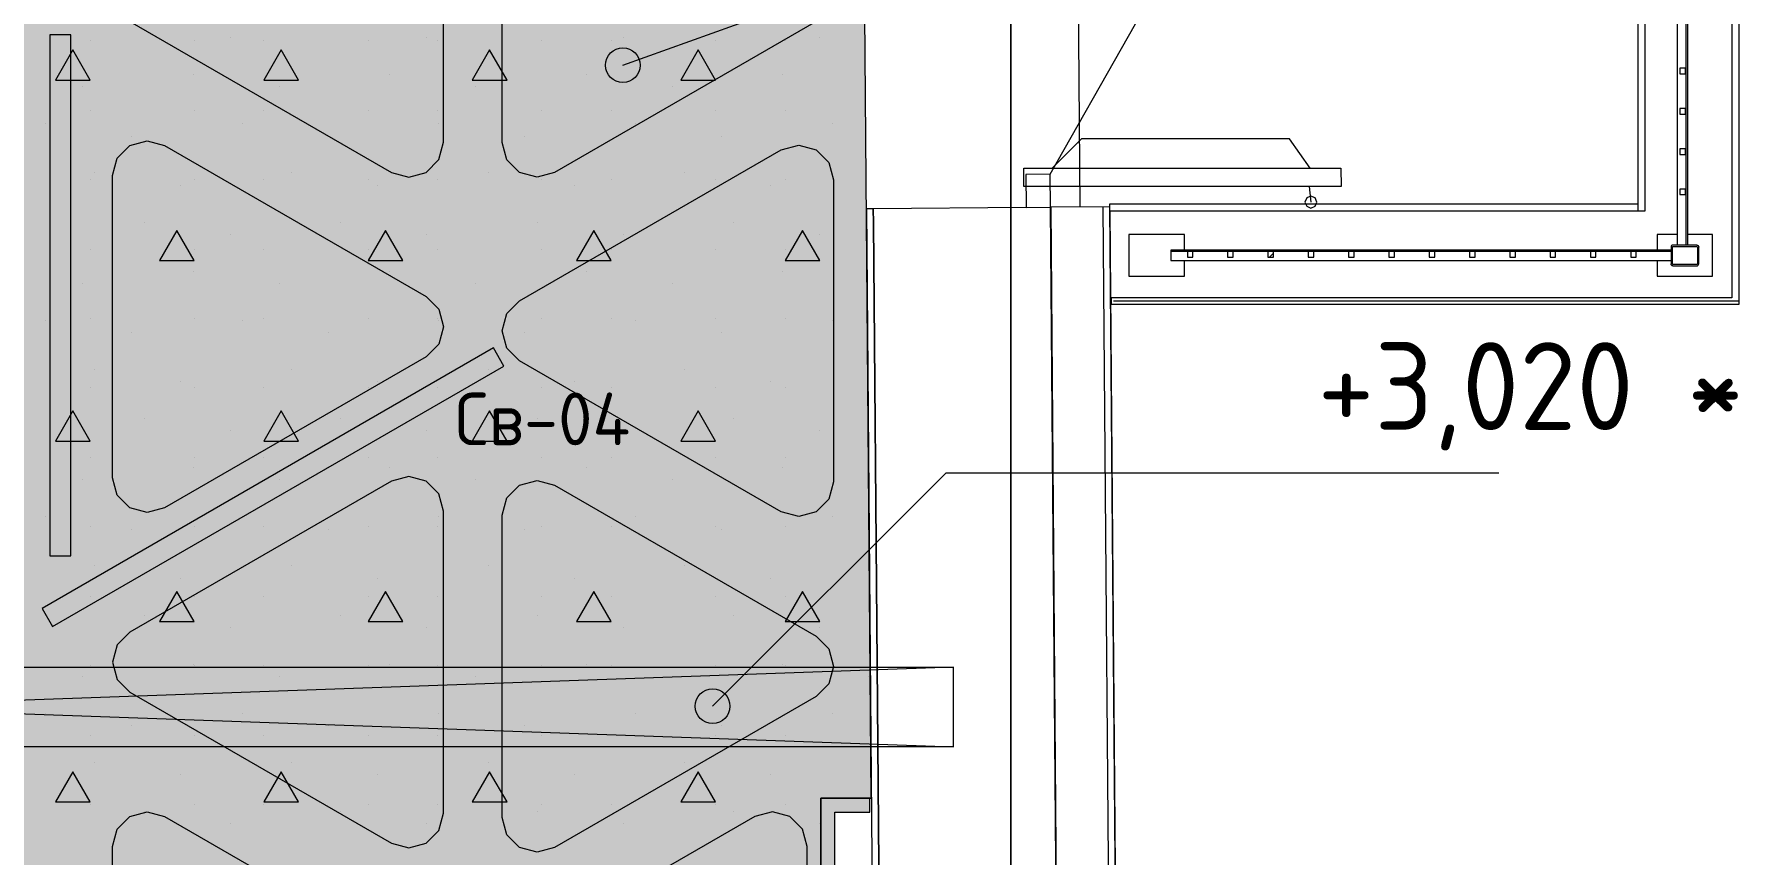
# Model space of a CAD drawing. Header units: millimetres. Extents: x -13069 to 207500, y -71366 to 56785.
# Drawn here: x 171515 to 176422, y 26229 to 28592 of the extents above; entities that cross this region are included whole.
import ezdxf

# ---------------------------------------------------------------- set-up
doc = ezdxf.new("R2010")
doc.units = ezdxf.units.MM
for name, color, linetype in [('PDF _Подложка без мебели', 7, 'Continuous'), ('PDF _потолки - панели', 7, 'Continuous'), ('PDF _Текст', 7, 'Continuous')]:
    doc.layers.add(name, color=color, linetype=linetype)
doc.layers.add('PDF _Потолки', color=7, linetype='Continuous', lineweight=5, true_color=0x535353)
doc.layers.add('PDF _Ригели', color=7, linetype='Continuous', true_color=0x959595)
doc.layers.add('PDF _светильники', color=7, linetype='Continuous', true_color=0xffffff)
doc.styles.add('PDF GOST Common', font='GOST_Common.ttf')

msp = doc.modelspace()

# ---------------------------------------------------------------- hatches: boundary and pattern name
at = {"layer": 'PDF _Потолки', "true_color": 0xffffff, "transparency": 33554559}
msp.add_hatch(color=7, dxfattribs=at).paths.add_polyline_path([(164998.924, 22658.343), (164998.924, 26422.341), (165168.919, 26422.341), (165168.919, 27608.343), (167412.919, 27608.343), (167427.922, 25005.844), (167427.922, 23805.844), (167427.922, 22132.342), (167397.123, 22132.342), (167397.123, 21526.544), (167675.12, 21526.544), (167675.12, 21159.741), (168160.02, 21159.741), (168157.225, 22062.441), (170317.021, 22062.441), (170317.021, 22667.443), (170565.422, 22667.443), (168531.523, 22676.443), (168531.523, 23506.442), (167977.922, 23506.442), (167977.922, 33404.643), (173867.619, 33404.643), (173925.022, 26392.343), (173779.82, 26392.343), (173779.82, 25405.941), (173933.024, 25405.941), (173955.32, 22652.441), (171517.021, 22663.241), (171517.021, 22007.443), (173980.522, 22007.443), (173998.82, 19747.442), (173800.822, 19747.442), (173800.822, 18418.542), (174009.52, 18418.542), (168168.321, 18418.243), (168163.621, 19961.541), (168163.621, 19961.041), (167690.123, 19961.041), (167690.123, 19115.341), (167375.12, 19115.341), (167375.12, 18483.041), (165792.021, 18483.041), (165792.021, 18784.542), (165130.223, 18784.542), (165130.223, 22112.341), (165639.524, 22112.341), (165639.524, 22658.343)])
at = {"layer": 'PDF _потолки - панели', "true_color": 0xffffff, "transparency": 33554559}
for points in [[(172694.023, 29150.341), (172694.023, 28280.743), (172680.619, 28230.743), (172644.023, 28194.143), (172594.023, 28180.743), (172544.023, 28194.143), (171790.824, 28628.942), (171754.222, 28665.542), (171740.824, 28715.542), (171754.222, 28765.542), (171790.824, 28802.142), (172544.023, 29236.941), (172594.023, 29250.341), (172644.023, 29236.941), (172680.619, 29200.341)], [(173816.02, 27302.941), (173802.623, 27252.941), (173766.02, 27216.342), (173716.02, 27202.941), (173666.02, 27216.342), (172912.919, 27651.141), (172876.322, 27687.744), (172862.919, 27737.744), (172876.322, 27787.744), (172912.919, 27824.343), (173666.02, 28259.143), (173716.02, 28272.543), (173766.02, 28259.143), (173802.623, 28222.543), (173816.02, 28172.543)]]:
    msp.add_hatch(color=7, dxfattribs=at).paths.add_polyline_path(points)
at = {"layer": 'PDF _потолки - панели', "true_color": 0xbfffbf, "transparency": 33554559}
msp.add_hatch(color=254, dxfattribs=at).paths.add_polyline_path([(172862.919, 29150.143), (172876.322, 29200.143), (172912.919, 29236.743), (172962.919, 29250.143), (173012.919, 29236.743), (173766.02, 28801.843), (173802.623, 28765.243), (173816.02, 28715.243), (173802.623, 28665.243), (173766.02, 28628.643), (173012.919, 28193.841), (172962.919, 28180.441), (172912.919, 28193.841), (172876.322, 28230.441), (172862.919, 28280.441)])
at = {"layer": 'PDF _потолки - панели', "true_color": 0x7b6544, "transparency": 33554559}
for points in [[(171740.824, 28184.643), (171754.222, 28234.643), (171790.824, 28271.243), (171840.824, 28284.643), (171890.824, 28271.243), (172644.023, 27836.444), (172680.619, 27799.841), (172694.023, 27749.841), (172680.619, 27699.841), (172644.023, 27663.241), (171890.824, 27228.341), (171840.824, 27214.941), (171790.824, 27228.341), (171754.222, 27264.941), (171740.824, 27314.941)], [(172862.919, 27206.842), (172876.322, 27256.842), (172912.919, 27293.441), (172962.919, 27306.842), (173012.919, 27293.441), (173766.02, 26858.541), (173802.623, 26821.942), (173816.02, 26771.942), (173802.623, 26721.942), (173766.02, 26685.342), (173012.919, 26250.543), (172962.919, 26237.142), (172912.919, 26250.543), (172876.322, 26287.142), (172862.919, 26337.142)]]:
    msp.add_hatch(color=37, dxfattribs=at).paths.add_polyline_path(points)
at = {"layer": 'PDF _потолки - панели', "transparency": 33554559}
for points in [[(171740.824, 28184.643), (171754.222, 28234.643), (171790.824, 28271.243), (171840.824, 28284.643), (171890.824, 28271.243), (172644.023, 27836.444), (172680.619, 27799.841), (172694.023, 27749.841), (172680.619, 27699.841), (172644.023, 27663.241), (171890.824, 27228.341), (171840.824, 27214.941), (171790.824, 27228.341), (171754.222, 27264.941), (171740.824, 27314.941)], [(172862.919, 27206.842), (172876.322, 27256.842), (172912.919, 27293.441), (172962.919, 27306.842), (173012.919, 27293.441), (173766.02, 26858.541), (173802.623, 26821.942), (173816.02, 26771.942), (173802.623, 26721.942), (173766.02, 26685.342), (173012.919, 26250.543), (172962.919, 26237.142), (172912.919, 26250.543), (172876.322, 26287.142), (172862.919, 26337.142)]]:
    msp.add_hatch(color=256, dxfattribs=at).paths.add_polyline_path(points)
at = {"layer": 'PDF _потолки - панели', "true_color": 0x7fbbd8, "transparency": 33554559}
for points in [[(172694.023, 27218.841), (172694.023, 26349.243), (172680.619, 26299.243), (172644.023, 26262.643), (172594.023, 26249.243), (172544.023, 26262.643), (171790.824, 26697.442), (171754.222, 26734.042), (171740.824, 26784.042), (171754.222, 26834.042), (171790.824, 26870.642), (172544.023, 27305.441), (172594.023, 27318.841), (172644.023, 27305.441), (172680.619, 27268.841)], [(173740.123, 26253.143), (173740.123, 25383.541), (173726.823, 25333.541), (173690.123, 25296.942), (173640.123, 25283.541), (173590.123, 25296.942), (172837.022, 25731.741), (172800.419, 25768.344), (172787.022, 25818.344), (172800.419, 25868.344), (172837.022, 25904.943), (173590.123, 26339.743), (173640.123, 26353.143), (173690.123, 26339.743), (173726.823, 26303.143)]]:
    msp.add_hatch(color=143, dxfattribs=at).paths.add_polyline_path(points)
at = {"layer": 'PDF _потолки - панели', "true_color": 0xc0ffff, "transparency": 33554559}
msp.add_hatch(color=254, dxfattribs=at).paths.add_polyline_path([(171740.922, 26253.341), (171754.319, 26303.341), (171790.922, 26339.941), (171840.922, 26353.341), (171890.922, 26339.941), (172644.023, 25905.142), (172680.619, 25868.542), (172694.023, 25818.542), (172680.619, 25768.542), (172644.023, 25731.942), (171890.922, 25297.042), (171840.922, 25283.642), (171790.922, 25297.042), (171754.319, 25333.642), (171740.922, 25383.642)])
at = {"layer": 'PDF _Ригели', "transparency": 33554559}
for points in [[(173260.02, 28502.642), (173245.42, 28467.343), (173210.02, 28452.642), (173174.723, 28467.343), (173160.02, 28502.642), (173174.723, 28538.043), (173210.02, 28552.642), (173245.42, 28538.043)], [(173518.321, 26657.241), (173503.721, 26621.942), (173468.321, 26607.241), (173433.024, 26621.942), (173418.321, 26657.241), (173433.024, 26692.642), (173468.321, 26707.241), (173503.721, 26692.642)]]:
    msp.add_hatch(color=256, dxfattribs=at).paths.add_polyline_path(points)

# ---------------------------------------------------------------- linework, layer by layer
at = {"layer": 'PDF _Подложка без мебели', "lineweight": 18}
for points in [[(174326.622, -7031.659, -0.41419022), (174726.622, -7431.659, -0.4141845), (174326.622, -7831.659, -0.4141845), (173926.622, -7431.659, -0.41419022), (174326.622, -7031.659), (174326.622, 46201.342), (174326.622, -6109.058)], [(176301.023, 27984.942), (176232.322, 27984.942, 0.40792358), (176226.622, 27979.241), (176226.622, 27930.541)], [(176232.322, 27924.941), (176301.023, 27924.941, 0.41536717), (176306.62, 27930.541), (176306.62, 27979.241)], [(176302.623, 27979.241), (176302.623, 27930.541, -0.42152641), (176301.023, 27928.942), (176232.322, 27928.942)]]:
    msp.add_lwpolyline(points, format="xyb", dxfattribs=at)
for points in [[(176177.122, 32303.343), (176402.024, 32303.343), (176402.024, 32265.942), (176402.024, 27833.343), (174616.319, 27833.343), (174614.219, 27833.343)], [(176176.921, 32323.342), (176422.02, 32323.342), (176422.02, 27813.342), (174616.319, 27813.342), (174616.319, 27833.343)], [(176422.02, 32323.342), (176422.02, 27823.342), (174622.02, 27823.342)], [(176132.023, 28083.343), (176132.023, 30067.843)], [(174526.322, 28094.241), (174512.522, 29794.241)], [(176244.224, 29564.941), (176244.224, 27984.942)], [(176270.024, 27984.942), (176270.024, 29564.941)], [(176274.223, 29564.941), (176274.223, 27984.942)], [(174612.223, 28083.343), (176152.024, 28083.343), (176152.024, 29301.043)], [(174439.823, 28188.543), (174890.922, 28984.643)], [(175187.724, 28206.143), (175128.221, 28291.143), (174530.32, 28291.143), (174445.323, 28206.143)], [(174476.121, 23700.643), (174462.522, 25385.641), (174440.623, 28093.542), (174439.823, 28188.543), (174369.822, 28188.043), (174370.622, 28093.041), (174440.623, 28093.542)], [(175184.922, 28153.143), (175190.123, 28108.441)], [(174370.622, 28093.041), (173930.619, 28089.443), (173911.32, 28089.242), (173946.324, 23767.541), (173947.123, 23666.442)], [(173930.619, 28089.443), (173930.925, 28048.742), (173931.62, 28048.742), (173930.619, 28089.443)], [(174591.319, 28094.741), (174613.224, 25386.843)], [(174611.924, 28084.243), (174611.924, 28103.341), (176132.023, 28103.341)], [(174826.023, 27969.943), (174826.023, 28014.941), (174666.624, 28014.941), (174666.624, 27894.943), (174826.023, 27894.943), (174826.023, 27940.243)], [(176226.622, 27970.043), (174786.619, 27970.043), (174786.619, 27965.942), (174786.619, 27945.043), (174786.619, 27940.042), (176226.622, 27940.042)], [(176186.619, 27940.243), (176186.619, 27894.943), (176346.025, 27894.943), (176346.025, 28014.941), (176274.021, 28014.941)], [(176244.322, 28014.941), (176186.619, 28014.941), (176186.619, 27969.943)], [(176230.619, 27930.541), (176230.619, 27979.241)], [(176232.322, 27980.941), (176301.023, 27980.941)], [(174834.623, 27965.942), (174786.619, 27965.942)], [(174950.621, 27965.942), (174850.621, 27965.942)], [(175066.624, 27965.942), (174966.624, 27965.942)], [(175071.421, 27949.941), (175082.621, 27961.242)], [(175182.621, 27965.942), (175082.621, 27965.942)], [(175298.625, 27965.942), (175198.625, 27965.942)], [(175298.625, 27965.142), (175299.522, 27965.942)], [(175414.622, 27965.942), (175314.622, 27965.942)], [(175530.619, 27965.942), (175430.619, 27965.942)], [(175646.623, 27965.942), (175546.623, 27965.942)], [(175762.62, 27965.942), (175662.62, 27965.942)], [(175878.624, 27965.942), (175778.624, 27965.942)], [(175994.621, 27965.942), (175894.621, 27965.942)], [(176110.624, 27965.942), (176010.624, 27965.942)], [(176226.622, 27965.942), (176126.622, 27965.942)]]:
    msp.add_lwpolyline(points, dxfattribs=at)
for points in [[(176268.022, 28478.042), (176268.022, 28494.042), (176252.024, 28494.042), (176252.024, 28478.042)], [(176268.022, 28362.042), (176268.022, 28378.042), (176252.024, 28378.042), (176252.024, 28362.042)], [(176268.022, 28246.041), (176268.022, 28262.042), (176252.024, 28262.042), (176252.024, 28246.041)], [(175276.622, 28206.143), (175277.421, 28153.143), (174364.323, 28153.143), (174363.523, 28206.143)], [(175207.121, 28108.441), (175202.122, 28120.443), (175190.123, 28125.442), (175178.019, 28120.443), (175173.124, 28108.441), (175178.019, 28096.441), (175190.123, 28091.442), (175202.122, 28096.441)], [(176268.022, 28130.041), (176268.022, 28146.041), (176252.024, 28146.041), (176252.024, 28130.041)], [(174441.319, 28093.542), (174463.224, 25385.641), (174633.219, 25387.042), (174611.32, 28094.943)], [(174634.123, 25362.142), (174612.223, 28084.243), (174611.222, 28084.243), (174633.122, 25362.142)], [(173931.62, 28048.742), (173952.22, 25507.641)], [(174834.623, 27949.941), (174850.621, 27949.941), (174850.621, 27965.942), (174834.623, 27965.942)], [(174950.621, 27949.941), (174966.624, 27949.941), (174966.624, 27965.942), (174950.621, 27965.942)], [(175066.624, 27949.941), (175082.621, 27949.941), (175082.621, 27965.942), (175066.624, 27965.942)], [(175182.621, 27949.941), (175198.625, 27949.941), (175198.625, 27965.942), (175182.621, 27965.942)], [(175298.625, 27949.941), (175314.622, 27949.941), (175314.622, 27965.942), (175298.625, 27965.942)], [(175414.622, 27949.941), (175430.619, 27949.941), (175430.619, 27965.942), (175414.622, 27965.942)], [(175530.619, 27949.941), (175546.623, 27949.941), (175546.623, 27965.942), (175530.619, 27965.942)], [(175646.623, 27949.941), (175662.62, 27949.941), (175662.62, 27965.942), (175646.623, 27965.942)], [(175762.62, 27949.941), (175778.624, 27949.941), (175778.624, 27965.942), (175762.62, 27965.942)], [(175878.624, 27949.941), (175894.621, 27949.941), (175894.621, 27965.942), (175878.624, 27965.942)], [(175994.621, 27949.941), (176010.624, 27949.941), (176010.624, 27965.942), (175994.621, 27965.942)], [(176110.624, 27949.941), (176126.622, 27949.941), (176126.622, 27965.942), (176110.624, 27965.942)], [(173779.82, 25405.941), (173924.723, 25405.941), (173924.723, 25445.941), (173819.822, 25445.941), (173819.822, 26352.343), (173920.524, 26352.343), (173920.524, 26392.343), (173779.82, 26392.343)]]:
    msp.add_lwpolyline(points, close=True, dxfattribs=at)
for points in [[(176230.619, 27979.241), (176230.619, 27980.142), (176231.419, 27980.941), (176232.322, 27980.941)], [(176301.023, 27984.942), (176304.124, 27984.942), (176306.62, 27982.342), (176306.62, 27979.241)], [(176301.023, 27980.941), (176301.921, 27980.941), (176302.623, 27980.142), (176302.623, 27979.241)], [(176232.322, 27924.941), (176229.222, 27924.941), (176226.622, 27927.441), (176226.622, 27930.541)], [(176232.322, 27928.942), (176231.419, 27928.942), (176230.619, 27929.641), (176230.619, 27930.541)]]:
    msp.add_open_spline(points, degree=3, dxfattribs=at)
at = {"layer": 'PDF _Подложка без мебели', "lineweight": 0, "transparency": 33554559}
for points in [[(173779.82, 25405.941), (173779.82, 26392.343), (173819.822, 25405.941), (173819.822, 26392.343)], [(173819.822, 26352.343), (173819.822, 26392.343), (173920.524, 26352.343), (173920.524, 26392.343)]]:
    msp.add_solid(points, dxfattribs=at)
at = {"layer": 'PDF _Потолки', "color": 7, "lineweight": 13}
msp.add_lwpolyline([(171517.021, 22007.443), (171517.021, 22663.241), (173955.32, 22652.441), (173933.024, 25405.941), (173779.82, 25405.941), (173779.82, 26392.343), (173925.022, 26392.343), (173867.619, 33404.643), (167977.922, 33404.643), (167977.922, 23506.442), (168531.523, 23506.442), (168531.523, 22676.443), (170565.422, 22667.443), (170317.021, 22667.443), (170317.021, 22062.441)], dxfattribs=at)
at = {"layer": 'PDF _Потолки', "color": 161, "lineweight": 20, "true_color": 0x40a5ff}
for points in [[(171676.622, 28573.342), (171676.622, 28573.342)], [(171976.622, 28573.342), (171976.622, 28573.342)], [(172079.624, 28581.341), (172079.624, 28581.341)], [(172176.622, 28573.342), (172176.622, 28573.342)], [(172476.622, 28573.342), (172476.622, 28573.342)], [(172645.323, 28581.341), (172645.323, 28581.341)], [(172676.622, 28573.342), (172676.622, 28573.342)], [(172976.622, 28573.342), (172976.622, 28573.342)], [(173176.622, 28573.342), (173176.622, 28573.342)], [(173211.021, 28581.341), (173211.021, 28581.341)], [(173476.622, 28573.342), (173476.622, 28573.342)], [(173676.622, 28573.342), (173676.622, 28573.342)], [(173776.719, 28581.341), (173776.719, 28581.341)], [(171973.625, 28475.341), (171973.625, 28475.341)], [(172539.219, 28475.341), (172539.219, 28475.341)], [(173104.924, 28475.341), (173104.924, 28475.341)], [(173670.622, 28475.341), (173670.622, 28475.341)], [(171655.424, 28439.941), (171655.424, 28439.941)], [(172221.025, 28439.941), (172221.025, 28439.941)], [(172786.723, 28439.941), (172786.723, 28439.941)], [(173352.421, 28439.941), (173352.421, 28439.941)], [(171676.622, 28373.342), (171676.622, 28373.342)], [(171976.622, 28373.342), (171976.622, 28373.342)], [(172176.622, 28373.342), (172176.622, 28373.342)], [(172476.622, 28373.342), (172476.622, 28373.342)], [(172676.622, 28373.342), (172676.622, 28373.342)], [(172976.622, 28373.342), (172976.622, 28373.342)], [(173176.622, 28373.342), (173176.622, 28373.342)], [(173476.622, 28373.342), (173476.622, 28373.342)], [(173676.622, 28373.342), (173676.622, 28373.342)], [(171549.321, 28333.843), (171549.321, 28333.843)], [(172115.025, 28333.843), (172115.025, 28333.843)], [(172680.723, 28333.843), (172680.723, 28333.843)], [(173246.421, 28333.843), (173246.421, 28333.843)], [(173812.022, 28333.843), (173812.022, 28333.843)], [(171796.824, 28298.541), (171796.824, 28298.541)], [(172362.522, 28298.541), (172362.522, 28298.541)], [(172928.221, 28298.541), (172928.221, 28298.541)], [(173493.821, 28298.541), (173493.821, 28298.541)], [(171676.622, 28173.342), (171676.622, 28173.342)], [(171690.721, 28192.443), (171690.721, 28192.443)], [(171976.622, 28173.342), (171976.622, 28173.342)], [(172176.622, 28173.342), (172176.622, 28173.342)], [(172256.419, 28192.443), (172256.419, 28192.443)], [(172476.622, 28173.342), (172476.622, 28173.342)], [(172676.622, 28173.342), (172676.622, 28173.342)], [(172822.123, 28192.443), (172822.123, 28192.443)], [(172976.622, 28173.342), (172976.622, 28173.342)], [(173176.622, 28173.342), (173176.622, 28173.342)], [(173387.822, 28192.443), (173387.822, 28192.443)], [(173476.622, 28173.342), (173476.622, 28173.342)], [(173676.622, 28173.342), (173676.622, 28173.342)], [(171938.224, 28157.144), (171938.224, 28157.144)], [(172503.923, 28157.144), (172503.923, 28157.144)], [(173069.621, 28157.144), (173069.621, 28157.144)], [(173635.319, 28157.144), (173635.319, 28157.144)], [(171832.121, 28051.043), (171832.121, 28051.043)], [(172397.819, 28051.043), (172397.819, 28051.043)], [(172963.523, 28051.043), (172963.523, 28051.043)], [(173529.222, 28051.043), (173529.222, 28051.043)], [(171676.622, 27973.342), (171676.622, 27973.342)], [(171976.622, 27973.342), (171976.622, 27973.342)], [(172079.624, 28015.643), (172079.624, 28015.643)], [(172176.622, 27973.342), (172176.622, 27973.342)], [(172476.622, 27973.342), (172476.622, 27973.342)], [(172645.323, 28015.643), (172645.323, 28015.643)], [(172676.622, 27973.342), (172676.622, 27973.342)], [(172976.622, 27973.342), (172976.622, 27973.342)], [(173176.622, 27973.342), (173176.622, 27973.342)], [(173211.021, 28015.643), (173211.021, 28015.643)], [(173476.622, 27973.342), (173476.622, 27973.342)], [(173676.622, 27973.342), (173676.622, 27973.342)], [(173776.719, 28015.643), (173776.719, 28015.643)], [(171655.424, 27874.243), (171655.424, 27874.243)], [(171973.625, 27909.643), (171973.625, 27909.643)], [(172221.025, 27874.243), (172221.025, 27874.243)], [(172539.219, 27909.643), (172539.219, 27909.643)], [(172786.723, 27874.243), (172786.723, 27874.243)], [(173104.924, 27909.643), (173104.924, 27909.643)], [(173352.421, 27874.243), (173352.421, 27874.243)], [(173670.622, 27909.643), (173670.622, 27909.643)], [(171676.622, 27773.342), (171676.622, 27773.342)], [(171976.622, 27773.342), (171976.622, 27773.342)], [(172176.622, 27773.342), (172176.622, 27773.342)], [(172476.622, 27773.342), (172476.622, 27773.342)], [(172676.622, 27773.342), (172676.622, 27773.342)], [(172976.622, 27773.342), (172976.622, 27773.342)], [(173176.622, 27773.342), (173176.622, 27773.342)], [(173476.622, 27773.342), (173476.622, 27773.342)], [(173676.622, 27773.342), (173676.622, 27773.342)], [(171549.321, 27768.243), (171549.321, 27768.243)], [(171796.824, 27732.842), (171796.824, 27732.842)], [(172115.025, 27768.243), (172115.025, 27768.243)], [(172362.522, 27732.842), (172362.522, 27732.842)], [(172680.723, 27768.243), (172680.723, 27768.243)], [(172928.221, 27732.842), (172928.221, 27732.842)], [(173246.421, 27768.243), (173246.421, 27768.243)], [(173493.821, 27732.842), (173493.821, 27732.842)], [(173812.022, 27768.243), (173812.022, 27768.243)], [(171690.721, 27626.742), (171690.721, 27626.742)], [(172256.419, 27626.742), (172256.419, 27626.742)], [(172822.123, 27626.742), (172822.123, 27626.742)], [(173387.822, 27626.742), (173387.822, 27626.742)], [(171938.224, 27591.442), (171938.224, 27591.442)], [(172503.923, 27591.442), (172503.923, 27591.442)], [(173069.621, 27591.442), (173069.621, 27591.442)], [(173635.319, 27591.442), (173635.319, 27591.442)], [(171676.622, 27573.342), (171676.622, 27573.342)], [(171976.622, 27573.342), (171976.622, 27573.342)], [(172176.622, 27573.342), (172176.622, 27573.342)], [(172476.622, 27573.342), (172476.622, 27573.342)], [(172676.622, 27573.342), (172676.622, 27573.342)], [(172976.622, 27573.342), (172976.622, 27573.342)], [(173176.622, 27573.342), (173176.622, 27573.342)], [(173476.622, 27573.342), (173476.622, 27573.342)], [(173676.622, 27573.342), (173676.622, 27573.342)], [(171832.121, 27485.342), (171832.121, 27485.342)], [(172397.819, 27485.342), (172397.819, 27485.342)], [(172963.523, 27485.342), (172963.523, 27485.342)], [(173529.222, 27485.342), (173529.222, 27485.342)], [(172079.624, 27450.042), (172079.624, 27450.042)], [(172645.323, 27450.042), (172645.323, 27450.042)], [(173211.021, 27450.042), (173211.021, 27450.042)], [(173776.719, 27450.042), (173776.719, 27450.042)], [(171676.622, 27373.342), (171676.622, 27373.342)], [(171973.625, 27343.942), (171973.625, 27343.942)], [(171976.622, 27373.342), (171976.622, 27373.342)], [(172176.622, 27373.342), (172176.622, 27373.342)], [(172476.622, 27373.342), (172476.622, 27373.342)], [(172539.219, 27343.942), (172539.219, 27343.942)], [(172676.622, 27373.342), (172676.622, 27373.342)], [(172976.622, 27373.342), (172976.622, 27373.342)], [(173104.924, 27343.942), (173104.924, 27343.942)], [(173176.622, 27373.342), (173176.622, 27373.342)], [(173476.622, 27373.342), (173476.622, 27373.342)], [(173670.622, 27343.942), (173670.622, 27343.942)], [(173676.622, 27373.342), (173676.622, 27373.342)], [(171655.424, 27308.541), (171655.424, 27308.541)], [(172221.025, 27308.541), (172221.025, 27308.541)], [(172786.723, 27308.541), (172786.723, 27308.541)], [(173352.421, 27308.541), (173352.421, 27308.541)], [(171549.321, 27202.542), (171549.321, 27202.542)], [(172115.025, 27202.542), (172115.025, 27202.542)], [(172680.723, 27202.542), (172680.723, 27202.542)], [(173246.421, 27202.542), (173246.421, 27202.542)], [(173812.022, 27202.542), (173812.022, 27202.542)], [(171676.622, 27173.342), (171676.622, 27173.342)], [(171796.824, 27167.141), (171796.824, 27167.141)], [(171976.622, 27173.342), (171976.622, 27173.342)], [(172176.622, 27173.342), (172176.622, 27173.342)], [(172362.522, 27167.141), (172362.522, 27167.141)], [(172476.622, 27173.342), (172476.622, 27173.342)], [(172676.622, 27173.342), (172676.622, 27173.342)], [(172928.221, 27167.141), (172928.221, 27167.141)], [(172976.622, 27173.342), (172976.622, 27173.342)], [(173176.622, 27173.342), (173176.622, 27173.342)], [(173476.622, 27173.342), (173476.622, 27173.342)], [(173493.821, 27167.141), (173493.821, 27167.141)], [(173676.622, 27173.342), (173676.622, 27173.342)], [(171690.721, 27061.141), (171690.721, 27061.141)], [(172256.419, 27061.141), (172256.419, 27061.141)], [(172822.123, 27061.141), (172822.123, 27061.141)], [(173387.822, 27061.141), (173387.822, 27061.141)], [(171938.224, 27025.741), (171938.224, 27025.741)], [(172503.923, 27025.741), (172503.923, 27025.741)], [(173069.621, 27025.741), (173069.621, 27025.741)], [(173635.319, 27025.741), (173635.319, 27025.741)], [(171676.622, 26973.342), (171676.622, 26973.342)], [(171976.622, 26973.342), (171976.622, 26973.342)], [(172176.622, 26973.342), (172176.622, 26973.342)], [(172476.622, 26973.342), (172476.622, 26973.342)], [(172676.622, 26973.342), (172676.622, 26973.342)], [(172976.622, 26973.342), (172976.622, 26973.342)], [(173176.622, 26973.342), (173176.622, 26973.342)], [(173476.622, 26973.342), (173476.622, 26973.342)], [(173676.622, 26973.342), (173676.622, 26973.342)], [(171832.121, 26919.644), (171832.121, 26919.644)], [(172397.819, 26919.644), (172397.819, 26919.644)], [(172963.523, 26919.644), (172963.523, 26919.644)], [(173529.222, 26919.644), (173529.222, 26919.644)], [(172079.624, 26884.341), (172079.624, 26884.341)], [(172645.323, 26884.341), (172645.323, 26884.341)], [(173211.021, 26884.341), (173211.021, 26884.341)], [(173776.719, 26884.341), (173776.719, 26884.341)], [(171655.424, 26742.941), (171655.424, 26742.941)], [(171676.622, 26773.342), (171676.622, 26773.342)], [(171973.625, 26778.243), (171973.625, 26778.243)], [(171976.622, 26773.342), (171976.622, 26773.342)], [(172176.622, 26773.342), (172176.622, 26773.342)], [(172221.025, 26742.941), (172221.025, 26742.941)], [(172476.622, 26773.342), (172476.622, 26773.342)], [(172539.219, 26778.243), (172539.219, 26778.243)], [(172676.622, 26773.342), (172676.622, 26773.342)], [(172786.723, 26742.941), (172786.723, 26742.941)], [(172976.622, 26773.342), (172976.622, 26773.342)], [(173104.924, 26778.243), (173104.924, 26778.243)], [(173176.622, 26773.342), (173176.622, 26773.342)], [(173352.421, 26742.941), (173352.421, 26742.941)], [(173476.622, 26773.342), (173476.622, 26773.342)], [(173670.622, 26778.243), (173670.622, 26778.243)], [(173676.622, 26773.342), (173676.622, 26773.342)], [(173918.119, 26742.941), (173918.119, 26742.941)], [(171549.321, 26636.843), (171549.321, 26636.843)], [(171796.824, 26601.443), (171796.824, 26601.443)], [(172115.025, 26636.843), (172115.025, 26636.843)], [(172362.522, 26601.443), (172362.522, 26601.443)], [(172680.723, 26636.843), (172680.723, 26636.843)], [(172928.221, 26601.443), (172928.221, 26601.443)], [(173246.421, 26636.843), (173246.421, 26636.843)], [(173493.821, 26601.443), (173493.821, 26601.443)], [(173812.022, 26636.843), (173812.022, 26636.843)], [(171676.622, 26573.342), (171676.622, 26573.342)], [(171976.622, 26573.342), (171976.622, 26573.342)], [(172176.622, 26573.342), (172176.622, 26573.342)], [(172476.622, 26573.342), (172476.622, 26573.342)], [(172676.622, 26573.342), (172676.622, 26573.342)], [(172976.622, 26573.342), (172976.622, 26573.342)], [(173176.622, 26573.342), (173176.622, 26573.342)], [(173476.622, 26573.342), (173476.622, 26573.342)], [(173676.622, 26573.342), (173676.622, 26573.342)], [(171690.721, 26495.443), (171690.721, 26495.443)], [(172256.419, 26495.443), (172256.419, 26495.443)], [(172822.123, 26495.443), (172822.123, 26495.443)], [(173387.822, 26495.443), (173387.822, 26495.443)], [(171938.224, 26460.043), (171938.224, 26460.043)], [(172503.923, 26460.043), (172503.923, 26460.043)], [(173069.621, 26460.043), (173069.621, 26460.043)], [(173635.319, 26460.043), (173635.319, 26460.043)], [(171676.622, 26373.342), (171676.622, 26373.342)], [(171832.121, 26353.942), (171832.121, 26353.942)], [(171976.622, 26373.342), (171976.622, 26373.342)], [(172176.622, 26373.342), (172176.622, 26373.342)], [(172397.819, 26353.942), (172397.819, 26353.942)], [(172476.622, 26373.342), (172476.622, 26373.342)], [(172676.622, 26373.342), (172676.622, 26373.342)], [(172963.523, 26353.942), (172963.523, 26353.942)], [(172976.622, 26373.342), (172976.622, 26373.342)], [(173176.622, 26373.342), (173176.622, 26373.342)], [(173476.622, 26373.342), (173476.622, 26373.342)], [(173529.222, 26353.942), (173529.222, 26353.942)], [(173676.622, 26373.342), (173676.622, 26373.342)], [(172079.624, 26318.643), (172079.624, 26318.643)], [(172645.323, 26318.643), (172645.323, 26318.643)], [(173211.021, 26318.643), (173211.021, 26318.643)], [(173776.719, 26318.643), (173776.719, 26318.643)]]:
    msp.add_lwpolyline(points, dxfattribs=at)
for points in [[(171626.622, 28546.542), (171576.622, 28459.942), (171676.622, 28459.942)], [(172226.622, 28546.542), (172176.622, 28459.942), (172276.622, 28459.942)], [(172826.622, 28546.542), (172776.622, 28459.942), (172876.622, 28459.942)], [(173426.622, 28546.542), (173376.622, 28459.942), (173476.622, 28459.942)], [(171926.622, 28026.943), (171876.622, 27940.243), (171976.622, 27940.243)], [(172526.622, 28026.943), (172476.622, 27940.243), (172576.622, 27940.243)], [(173126.622, 28026.943), (173076.622, 27940.243), (173176.622, 27940.243)], [(173726.622, 28026.943), (173676.622, 27940.243), (173776.622, 27940.243)], [(171626.622, 27507.241), (171576.622, 27420.642), (171676.622, 27420.642)], [(172226.622, 27507.241), (172176.622, 27420.642), (172276.622, 27420.642)], [(172826.622, 27507.241), (172776.622, 27420.642), (172876.622, 27420.642)], [(173426.622, 27507.241), (173376.622, 27420.642), (173476.622, 27420.642)], [(171926.622, 26987.643), (171876.622, 26901.043), (171976.622, 26901.043)], [(172526.622, 26987.643), (172476.622, 26901.043), (172576.622, 26901.043)], [(173126.622, 26987.643), (173076.622, 26901.043), (173176.622, 26901.043)], [(173726.622, 26987.643), (173676.622, 26901.043), (173776.622, 26901.043)], [(171626.622, 26468.041), (171576.622, 26381.442), (171676.622, 26381.442)], [(172226.622, 26468.041), (172176.622, 26381.442), (172276.622, 26381.442)], [(172826.622, 26468.041), (172776.622, 26381.442), (172876.622, 26381.442)], [(173426.622, 26468.041), (173376.622, 26381.442), (173476.622, 26381.442)]]:
    msp.add_lwpolyline(points, close=True, dxfattribs=at)
at = {"layer": 'PDF _потолки - панели', "lineweight": 20}
for points in [[(172694.023, 29150.341), (172680.619, 29200.341), (172644.023, 29236.941), (172594.023, 29250.341), (172544.023, 29236.941), (171790.824, 28802.142), (171754.222, 28765.542), (171740.824, 28715.542), (171754.222, 28665.542), (171790.824, 28628.942), (172544.023, 28194.143), (172594.023, 28180.743), (172644.023, 28194.143), (172680.619, 28230.743), (172694.023, 28280.743)], [(172862.919, 29150.143), (172876.322, 29200.143), (172912.919, 29236.743), (172962.919, 29250.143), (173012.919, 29236.743), (173766.02, 28801.843), (173802.623, 28765.243), (173816.02, 28715.243), (173802.623, 28665.243), (173766.02, 28628.643), (173012.919, 28193.841), (172962.919, 28180.441), (172912.919, 28193.841), (172876.322, 28230.441), (172862.919, 28280.441)], [(171740.824, 28184.643), (171754.222, 28234.643), (171790.824, 28271.243), (171840.824, 28284.643), (171890.824, 28271.243), (172644.023, 27836.444), (172680.619, 27799.841), (172694.023, 27749.841), (172680.619, 27699.841), (172644.023, 27663.241), (171890.824, 27228.341), (171840.824, 27214.941), (171790.824, 27228.341), (171754.222, 27264.941), (171740.824, 27314.941)], [(173816.02, 27302.941), (173802.623, 27252.941), (173766.02, 27216.342), (173716.02, 27202.941), (173666.02, 27216.342), (172912.919, 27651.141), (172876.322, 27687.744), (172862.919, 27737.744), (172876.322, 27787.744), (172912.919, 27824.343), (173666.02, 28259.143), (173716.02, 28272.543), (173766.02, 28259.143), (173802.623, 28222.543), (173816.02, 28172.543)], [(172694.023, 27218.841), (172680.619, 27268.841), (172644.023, 27305.441), (172594.023, 27318.841), (172544.023, 27305.441), (171790.824, 26870.642), (171754.222, 26834.042), (171740.824, 26784.042), (171754.222, 26734.042), (171790.824, 26697.442), (172544.023, 26262.643), (172594.023, 26249.243), (172644.023, 26262.643), (172680.619, 26299.243), (172694.023, 26349.243)], [(172862.919, 27206.842), (172876.322, 27256.842), (172912.919, 27293.441), (172962.919, 27306.842), (173012.919, 27293.441), (173766.02, 26858.541), (173802.623, 26821.942), (173816.02, 26771.942), (173802.623, 26721.942), (173766.02, 26685.342), (173012.919, 26250.543), (172962.919, 26237.142), (172912.919, 26250.543), (172876.322, 26287.142), (172862.919, 26337.142)], [(171740.922, 26253.341), (171754.319, 26303.341), (171790.922, 26339.941), (171840.922, 26353.341), (171890.922, 26339.941), (172644.023, 25905.142), (172680.619, 25868.542), (172694.023, 25818.542), (172680.619, 25768.542), (172644.023, 25731.942), (171890.922, 25297.042), (171840.922, 25283.642), (171790.922, 25297.042), (171754.319, 25333.642), (171740.922, 25383.642)], [(173740.22, 26253.143), (173726.823, 26303.143), (173690.22, 26339.743), (173640.22, 26353.143), (173590.22, 26339.743), (172837.022, 25904.943), (172800.419, 25868.344), (172787.022, 25818.344), (172800.419, 25768.344), (172837.022, 25731.741), (173590.22, 25296.942), (173640.22, 25283.541), (173690.22, 25296.942), (173726.823, 25333.541), (173740.22, 25383.541)]]:
    msp.add_lwpolyline(points, close=True, dxfattribs=at)
at = {"layer": 'PDF _Ригели', "color": 7, "lineweight": 18}
msp.add_lwpolyline([(174326.622, -2015.058), (174326.622, 46201.342)], dxfattribs=at)
at = {"layer": 'PDF _Ригели', "lineweight": 18}
for points in [[(173210.02, 28502.642), (175009.324, 29148.443), (175664.524, 29148.443)], [(173468.321, 26657.241), (174140.324, 27329.241), (175730.723, 27329.241)], [(174161.619, 26540.542), (174161.619, 26769.741), (167712.724, 26540.542), (167712.724, 26769.741), (174161.619, 26540.542), (167712.724, 26540.542)], [(167712.724, 26769.741), (174161.619, 26769.741)]]:
    msp.add_lwpolyline(points, dxfattribs=at)
for centre in [(173210.002, 28502.624), (173468.303, 26657.223)]:
    msp.add_circle(centre, 50.018, dxfattribs=at)
at = {"layer": 'PDF _светильники', "color": 7, "lineweight": 13}
for points in [[(171560.82, 28590.441), (171560.82, 27090.441), (171620.823, 27090.441), (171620.823, 28590.441)], [(171568.62, 26886.642), (172867.723, 27636.642), (172837.724, 27688.641), (171538.621, 26938.641)]]:
    msp.add_lwpolyline(points, close=True, dxfattribs=at)
at = {"layer": 'PDF _светильники', "color": 53, "lineweight": 0, "true_color": 0xf7e046, "transparency": 33554559}
for points in [[(171560.82, 28590.441), (171560.82, 27090.441), (171620.823, 28590.441), (171620.823, 27090.441)], [(171568.62, 26886.642), (172867.723, 27636.642), (171538.621, 26938.641), (172837.724, 27688.641)]]:
    msp.add_solid(points, dxfattribs=at)

# ---------------------------------------------------------------- texts
at = {"layer": 'PDF _Текст', "color": 252, "true_color": 0x959595, "insert": (175209.194, 27549.3), "char_height": 252.5097, "attachment_point": 4, "style": 'PDF GOST Common'}
msp.add_mtext('+3,020 *', dxfattribs=at)
at = {"layer": 'PDF _Текст', "insert": (172727.046, 27484.257), "char_height": 151.5063, "attachment_point": 4, "style": 'PDF GOST Common'}
msp.add_mtext('Св-04', dxfattribs=at)

doc.saveas('drawing.dxf')
